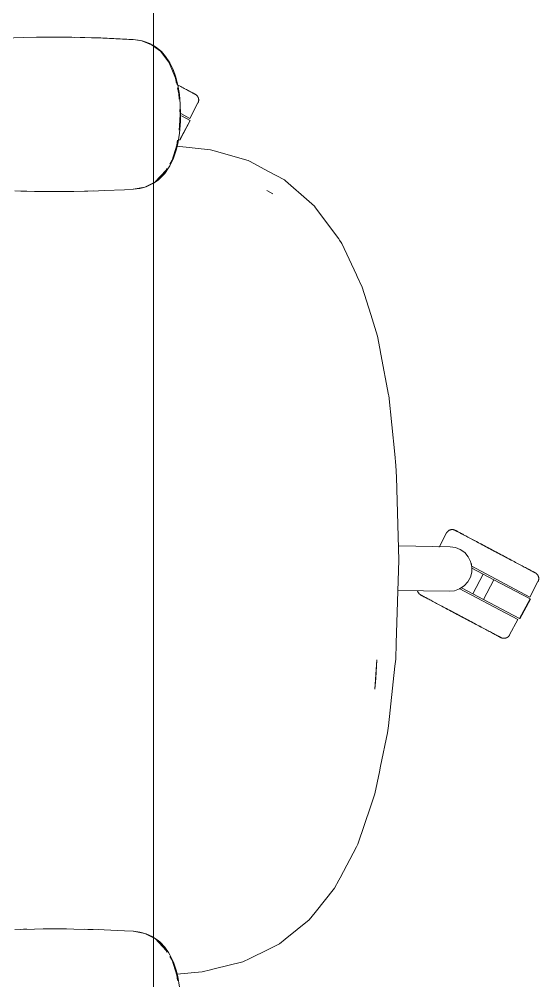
# Model space of a CAD drawing. Header units: millimetres. Extents: x 155927 to 326028, y -36033 to 97293.
# Drawn here: x 185517 to 185843, y 31866 to 32470 of the extents above; entities that cross this region are included whole.
import ezdxf

# ---------------------------------------------------------------- set-up
doc = ezdxf.new("R2010")
doc.units = ezdxf.units.MM
doc.header["$MEASUREMENT"] = 0
doc.layers.add('G-IMPT', color=8, linetype='CONTINUOUS', lineweight=9)
doc.layers.add('I-FURN', color=8, linetype='CONTINUOUS', lineweight=9)

msp = doc.modelspace()

# ---------------------------------------------------------------- linework, layer by layer
at = {"layer": 'G-IMPT'}
for p, q in [((185507.3, 32457.65), (185519.06, 32458.04)), ((185527.48, 32458.21), (185519.06, 32458.04)), ((185527.48, 32458.21), (185538.27, 32458.3)), ((185527.48, 32458.21), (185547.66, 32458.25)), ((185527.48, 32458.21), (185557.5, 32458.09)), ((185557.5, 32458.09), (185538.27, 32458.3)), ((185547.66, 32458.25), (185557.5, 32458.09)), ((185547.66, 32458.25), (185569.06, 32457.75)), ((185547.66, 32458.25), (185567.85, 32457.79)), ((185547.66, 32458.21), (185549.7, 32458.23)), ((185549.7, 32458.23), (185551.61, 32458.16)), ((185557.5, 32458.09), (185569.06, 32457.75)), ((185569.06, 32457.75), (185567.85, 32457.79)), ((185567.85, 32457.79), (185589.63, 32456.7)), ((185567.85, 32457.79), (185588.03, 32456.81)), ((185569.06, 32457.75), (185589.63, 32456.7)), ((185589.63, 32456.7), (185588.03, 32456.81)), ((185589.63, 32456.7), (185591.28, 32456.45)), ((185593.5, 32455.98), (185589.65, 32456.57)), ((185593.68, 32456), (185591.28, 32456.45)), ((185593.5, 32455.98), (185599.69, 32453.57)), ((185593.68, 32456), (185595.02, 32455.64)), ((185598.67, 32454.24), (185595.02, 32455.64)), ((185598.67, 32454.24), (185600.9, 32452.97)), ((185599.69, 32453.57), (185600.9, 32452.68)), ((185600.9, 32452.97), (185602.1, 32452.29)), ((185600.9, 32452.68), (185605.32, 32449.41)), ((185602.1, 32452.29), (185605.84, 32449.21)), ((185605.32, 32449.41), (185610.32, 32442.9)), ((185608.51, 32446.17), (185605.84, 32449.21)), ((185611.16, 32442.12), (185608.51, 32446.17)), ((185610.54, 32442.62), (185612.38, 32438.22)), ((185611.16, 32442.12), (185613.14, 32438.05)), ((185614.7, 32432.6), (185612.38, 32438.22)), ((185614.73, 32433.71), (185613.14, 32438.05)), ((185614.7, 32432.6), (185615.41, 32429.14)), ((185614.73, 32433.71), (185616.16, 32428.23)), ((185615.98, 32426.39), (185616.74, 32422.64)), ((185617.16, 32422.3), (185616.16, 32428.23)), ((185616.74, 32422.64), (185616.94, 32419.43)), ((185617.16, 32422.3), (185617.72, 32416.15)), ((185617.9, 32409.81), (185617.72, 32416.15)), ((185617.3, 32402.65), (185617.53, 32409.81)), ((185617.34, 32412.92), (185617.53, 32409.81)), ((185617.81, 32405.31), (185617.9, 32409.81)), ((185617.3, 32402.65), (185616.91, 32399.87)), ((185617.81, 32405.31), (185617.24, 32397.99)), ((185616.12, 32391.23), (185617.24, 32397.99)), ((185615.57, 32390.39), (185612.54, 32381)), ((185615.15, 32387.3), (185616.12, 32391.23)), ((185615.45, 32389.88), (185636.73, 32387.47)), ((185616.04, 32393.68), (185615.57, 32390.39)), ((185615.15, 32387.3), (185613.41, 32382.22)), ((185638.99, 32386.83), (185636.73, 32387.47)), ((185638.99, 32386.83), (185660.34, 32380.83)), ((185611.2, 32377.58), (185610.39, 32376.21)), ((185612.54, 32381), (185611.08, 32378.54)), ((185613.41, 32382.22), (185611.2, 32377.58)), ((185660.34, 32380.83), (185661.45, 32380.23)), ((185661.45, 32380.23), (185672.69, 32374.22)), ((185608.77, 32374.78), (185601.87, 32367.39)), ((185607.58, 32372.69), (185601.87, 32367.39)), ((185607.36, 32373.16), (185604.28, 32369.62)), ((185605.08, 32369.7), (185607.95, 32372.75)), ((185608.77, 32374.78), (185607.49, 32373.31)), ((185609.46, 32375.85), (185607.58, 32372.69)), ((185607.95, 32372.75), (185610.39, 32376.21)), ((185672.69, 32374.22), (185683.12, 32368.64)), ((185599.63, 32366.29), (185595.38, 32364.18)), ((185600.54, 32366.37), (185596.22, 32364.38)), ((185599.63, 32366.29), (185600.9, 32366.91)), ((185600.9, 32366.61), (185603.76, 32368.57)), ((185601.87, 32367.39), (185604.28, 32369.62)), ((185605.08, 32369.7), (185603.76, 32368.57)), ((185683.79, 32368.05), (185683.12, 32368.64)), ((185698.57, 32355.03), (185683.79, 32368.05)), ((185526.12, 32361.44), (185513.81, 32361.73)), ((185517.68, 32361.65), (185519.34, 32361.58)), ((185519.34, 32361.58), (185521.42, 32361.58)), ((185526.12, 32361.44), (185531.59, 32361.37)), ((185546.3, 32361.36), (185531.59, 32361.37)), ((185550.82, 32361.41), (185546.3, 32361.36)), ((185550.82, 32361.41), (185566.48, 32361.79)), ((185557.54, 32361.59), (185559.76, 32361.59)), ((185563.08, 32361.73), (185559.76, 32361.59)), ((185566.48, 32361.79), (185570.03, 32361.91)), ((185582.59, 32362.53), (185570.03, 32361.91)), ((185582.59, 32362.53), (185588.25, 32362.81)), ((185595.38, 32364.18), (185588.03, 32362.81)), ((185588.25, 32362.81), (185592.26, 32363.31)), ((185592.26, 32363.31), (185596.22, 32364.38)), ((185673.53, 32361.2), (185671.93, 32361.98)), ((185675.82, 32360.02), (185671.93, 32361.98)), ((185675.82, 32360.02), (185673.53, 32361.2)), ((185698.57, 32355.03), (185701.83, 32352.16)), ((185702.56, 32351.19), (185701.83, 32352.16)), ((185717.13, 32331.7), (185702.56, 32351.19)), ((185717.13, 32331.7), (185717.59, 32330.92)), ((185717.59, 32330.92), (185718.53, 32329.35)), ((185718.95, 32328.64), (185718.53, 32329.35)), ((185718.95, 32328.64), (185728.22, 32309)), ((185728.22, 32309), (185728.65, 32308.08)), ((185731.84, 32301.32), (185728.65, 32308.08)), ((185731.84, 32301.32), (185737.16, 32284.04)), ((185737.16, 32284.04), (185741.36, 32270.44)), ((185741.36, 32270.44), (185742.81, 32262.83)), ((185743.52, 32259.17), (185742.81, 32262.83)), ((185743.52, 32259.17), (185748.39, 32233.79)), ((185748.47, 32233.33), (185748.39, 32233.79)), ((185748.47, 32233.33), (185752.3, 32196.34)), ((185752.3, 32196.34), (185753.03, 32189.27)), ((185753.25, 32182.01), (185753.03, 32189.27)), ((185754.87, 32129.85), (185753.25, 32182.01)), ((185753.16, 32077.66), (185754.87, 32129.85)), ((185753.16, 32077.66), (185752.84, 32067.72)), ((185740.96, 32067.19), (185739.71, 32048.91)), ((185740.96, 32067.19), (185740.32, 32055.85)), ((185752.36, 32063.35), (185748.23, 32025.9)), ((185752.36, 32063.35), (185752.84, 32067.72)), ((185739.71, 32048.91), (185740.32, 32055.85)), ((185743.39, 32000.54), (185747.74, 32021.49)), ((185747.74, 32021.49), (185748.23, 32025.9)), ((185742.63, 31996.86), (185739.76, 31983.04)), ((185743.39, 32000.54), (185742.63, 31996.86)), ((185737.24, 31975.61), (185739.76, 31983.04)), ((185737.24, 31975.61), (185729.09, 31951.52)), ((185717.92, 31930.35), (185728.22, 31949.86)), ((185728.22, 31949.86), (185729.09, 31951.52)), ((185714.49, 31923.84), (185717.19, 31928.97)), ((185717.92, 31930.35), (185717.19, 31928.97)), ((185714.49, 31923.84), (185702.28, 31908.71)), ((185698.52, 31904.05), (185702.28, 31908.71)), ((185683.57, 31891.88), (185698.52, 31904.05)), ((185526.12, 31898.18), (185513.81, 31897.89)), ((185517.68, 31897.97), (185519.34, 31898.05)), ((185519.34, 31898.05), (185521.42, 31898.05)), ((185526.12, 31898.18), (185531.59, 31898.26)), ((185546.3, 31898.26), (185531.59, 31898.26)), ((185550.82, 31898.21), (185546.3, 31898.26)), ((185550.82, 31898.21), (185566.48, 31897.83)), ((185557.54, 31898.04), (185559.76, 31898.03)), ((185563.08, 31897.89), (185559.76, 31898.03)), ((185566.48, 31897.83), (185570.03, 31897.71)), ((185582.59, 31897.09), (185570.03, 31897.71)), ((185582.59, 31897.09), (185588.25, 31896.81)), ((185595.38, 31895.44), (185588.03, 31896.81)), ((185588.25, 31896.81), (185592.26, 31896.31)), ((185592.26, 31896.31), (185596.22, 31895.24)), ((185599.63, 31893.34), (185595.38, 31895.44)), ((185600.54, 31893.26), (185596.22, 31895.24)), ((185599.63, 31893.34), (185600.9, 31892.71)), ((185600.9, 31893.01), (185603.76, 31891.05)), ((185607.58, 31886.93), (185601.87, 31892.23)), ((185608.77, 31884.84), (185601.87, 31892.23)), ((185601.87, 31892.23), (185604.28, 31890)), ((185605.08, 31889.92), (185603.76, 31891.05)), ((185608.77, 31884.84), (185604.28, 31890)), ((185605.08, 31889.92), (185607.95, 31886.87)), ((185679.92, 31888.9), (185672.75, 31885.37)), ((185683.57, 31891.88), (185679.92, 31888.9)), ((185609.46, 31883.78), (185607.58, 31886.93)), ((185607.95, 31886.87), (185610.39, 31883.42)), ((185611.2, 31882.05), (185610.39, 31883.42)), ((185661.29, 31879.73), (185672.75, 31885.37)), ((185612.54, 31878.63), (185611.08, 31881.08)), ((185613.41, 31877.41), (185611.2, 31882.05)), ((185615.57, 31869.23), (185612.54, 31878.63)), ((185615.15, 31872.32), (185613.41, 31877.41)), ((185656.92, 31877.58), (185638.98, 31873.18)), ((185661.29, 31879.73), (185656.92, 31877.58)), ((185615.15, 31872.32), (185616.12, 31868.39)), ((185615.44, 31869.86), (185631.32, 31871.3)), ((185631.32, 31871.3), (185636.61, 31872.6)), ((185638.98, 31873.18), (185636.61, 31872.6)), ((185616.04, 31865.94), (185615.57, 31869.23)), ((185616.12, 31868.39), (185617.24, 31861.63))]:
    msp.add_line(p, q, dxfattribs=at)
at = {"layer": 'I-FURN'}
for p, q in [((185600.9, 32807.61), (185600.9, 31407.61)), ((185600.9, 31407.61), (185600.9, 32807.61)), ((185616.39, 32428.11), (185615.55, 32428.56)), ((185617.2, 32427.68), (185616.39, 32428.11)), ((185617.99, 32427.26), (185617.2, 32427.68)), ((185618.75, 32426.86), (185617.99, 32427.26)), ((185619.48, 32426.47), (185618.75, 32426.86)), ((185620.19, 32426.09), (185619.48, 32426.47)), ((185620.87, 32425.73), (185620.19, 32426.09)), ((185621.52, 32425.39), (185620.87, 32425.73)), ((185622.13, 32425.06), (185621.52, 32425.39)), ((185622.72, 32424.75), (185622.13, 32425.06)), ((185622.4, 32424.91), (185622.97, 32424.61)), ((185623.27, 32424.45), (185622.72, 32424.75)), ((185622.97, 32424.61), (185623.51, 32424.33)), ((185623.78, 32424.18), (185623.27, 32424.45)), ((185623.51, 32424.33), (185624.01, 32424.06)), ((185624.27, 32423.92), (185623.78, 32424.18)), ((185624.01, 32424.06), (185624.48, 32423.81)), ((185624.71, 32423.69), (185624.27, 32423.92)), ((185624.48, 32423.81), (185624.91, 32423.58)), ((185625.12, 32423.47), (185624.71, 32423.69)), ((185624.91, 32423.58), (185625.3, 32423.37)), ((185625.5, 32423.27), (185625.12, 32423.47)), ((185625.3, 32423.37), (185625.65, 32423.18)), ((185625.83, 32423.09), (185625.5, 32423.27)), ((185625.65, 32423.18), (185625.97, 32423.02)), ((185626.13, 32422.93), (185625.83, 32423.09)), ((185625.97, 32423.02), (185626.25, 32422.87)), ((185626.39, 32422.8), (185626.13, 32422.93)), ((185626.25, 32422.87), (185626.49, 32422.74)), ((185626.61, 32422.68), (185626.39, 32422.8)), ((185626.49, 32422.74), (185626.69, 32422.63)), ((185626.79, 32422.58), (185626.61, 32422.68)), ((185626.69, 32422.63), (185626.85, 32422.55)), ((185626.93, 32422.51), (185626.79, 32422.58)), ((185626.85, 32422.55), (185626.98, 32422.48)), ((185627.03, 32422.46), (185626.93, 32422.51)), ((185626.98, 32422.48), (185627.06, 32422.44)), ((185627.09, 32422.42), (185627.03, 32422.46)), ((185627.06, 32422.44), (185627.1, 32422.42)), ((185627.11, 32422.41), (185627.09, 32422.42)), ((185627.1, 32422.42), (185627.11, 32422.41)), ((185627.11, 32422.41), (185627.25, 32422.33)), ((185627.25, 32422.33), (185627.38, 32422.25)), ((185627.38, 32422.25), (185627.52, 32422.16)), ((185627.52, 32422.16), (185627.65, 32422.07)), ((185627.65, 32422.07), (185627.78, 32421.97)), ((185627.78, 32421.97), (185627.9, 32421.86)), ((185627.9, 32421.86), (185628.02, 32421.75)), ((185628.02, 32421.75), (185628.13, 32421.64)), ((185628.13, 32421.64), (185628.24, 32421.52)), ((185628.24, 32421.52), (185628.34, 32421.39)), ((185628.34, 32421.39), (185628.44, 32421.27)), ((185628.44, 32421.27), (185628.54, 32421.14)), ((185628.54, 32421.14), (185628.62, 32421)), ((185628.62, 32421), (185628.71, 32420.86)), ((185628.71, 32420.86), (185628.79, 32420.72)), ((185628.79, 32420.72), (185628.86, 32420.58)), ((185628.86, 32420.58), (185628.92, 32420.43)), ((185628.92, 32420.43), (185628.98, 32420.28)), ((185628.98, 32420.28), (185629.04, 32420.13)), ((185629.04, 32420.13), (185629.09, 32419.98)), ((185629.09, 32419.98), (185629.13, 32419.82)), ((185629.13, 32419.82), (185629.16, 32419.66)), ((185629.16, 32419.66), (185629.19, 32419.5)), ((185623.62, 32407.28), (185628.77, 32416.96)), ((185628.79, 32417), (185628.77, 32416.96)), ((185628.86, 32417.14), (185628.79, 32417)), ((185628.93, 32417.29), (185628.86, 32417.14)), ((185628.99, 32417.44), (185628.93, 32417.29)), ((185629.04, 32417.59), (185628.99, 32417.44)), ((185629.09, 32417.75), (185629.04, 32417.59)), ((185629.13, 32417.9), (185629.09, 32417.75)), ((185629.17, 32418.06), (185629.13, 32417.9)), ((185629.19, 32418.22), (185629.17, 32418.06)), ((185629.19, 32419.5), (185629.21, 32419.34)), ((185629.22, 32418.38), (185629.19, 32418.22)), ((185629.21, 32419.34), (185629.23, 32419.18)), ((185629.23, 32418.54), (185629.22, 32418.38)), ((185629.23, 32419.18), (185629.24, 32419.02)), ((185629.24, 32418.7), (185629.23, 32418.54)), ((185629.24, 32419.02), (185629.24, 32418.86)), ((185629.24, 32418.86), (185629.24, 32418.7)), ((185617.99, 32410.27), (185623.62, 32407.28)), ((185618.52, 32408.86), (185623.81, 32406.05)), ((185623.81, 32406.05), (185617.23, 32393.68)), ((185617.41, 32393.59), (185623.98, 32405.95)), ((185617.23, 32393.68), (185617.14, 32393.73)), ((185785.29, 32147.72), (185785.4, 32147.84)), ((185785.4, 32147.84), (185785.52, 32147.96)), ((185785.52, 32147.96), (185785.63, 32148.06)), ((185785.63, 32148.06), (185785.76, 32148.17)), ((185785.76, 32148.17), (185785.89, 32148.27)), ((185785.89, 32148.27), (185786.02, 32148.36)), ((185786.02, 32148.36), (185786.15, 32148.45)), ((185786.15, 32148.45), (185786.29, 32148.53)), ((185786.29, 32148.53), (185786.43, 32148.61)), ((185786.43, 32148.61), (185786.57, 32148.68)), ((185786.57, 32148.68), (185786.72, 32148.75)), ((185786.72, 32148.75), (185786.87, 32148.81)), ((185786.87, 32148.81), (185787.02, 32148.86)), ((185787.02, 32148.86), (185787.18, 32148.91)), ((185787.18, 32148.91), (185787.33, 32148.95)), ((185787.33, 32148.95), (185787.49, 32148.99)), ((185787.49, 32148.99), (185787.65, 32149.02)), ((185787.65, 32149.02), (185787.81, 32149.04)), ((185787.81, 32149.04), (185787.97, 32149.06)), ((185787.97, 32149.06), (185788.13, 32149.07)), ((185788.13, 32149.07), (185788.29, 32149.07)), ((185788.29, 32149.07), (185788.45, 32149.07)), ((185788.45, 32149.07), (185788.61, 32149.06)), ((185788.61, 32149.06), (185788.77, 32149.04)), ((185788.77, 32149.04), (185788.93, 32149.02)), ((185788.93, 32149.02), (185789.09, 32148.99)), ((185789.09, 32148.99), (185789.25, 32148.96)), ((185789.25, 32148.96), (185789.4, 32148.92)), ((185789.4, 32148.92), (185789.56, 32148.87)), ((185789.56, 32148.87), (185789.71, 32148.81)), ((185789.71, 32148.81), (185789.86, 32148.76)), ((185789.86, 32148.76), (185790.01, 32148.69)), ((185790.01, 32148.69), (185790.15, 32148.62)), ((185790.15, 32148.62), (185790.19, 32148.6)), ((185790.19, 32148.6), (185790.21, 32148.59)), ((185790.2, 32148.6), (185790.19, 32148.6)), ((185790.24, 32148.57), (185790.2, 32148.6)), ((185790.21, 32148.59), (185790.27, 32148.56)), ((185790.32, 32148.53), (185790.24, 32148.57)), ((185790.27, 32148.56), (185790.37, 32148.5)), ((185790.44, 32148.46), (185790.32, 32148.53)), ((185790.37, 32148.5), (185790.51, 32148.43)), ((185790.6, 32148.38), (185790.44, 32148.46)), ((185790.51, 32148.43), (185790.69, 32148.33)), ((185790.81, 32148.27), (185790.6, 32148.38)), ((185790.69, 32148.33), (185790.91, 32148.22)), ((185791.05, 32148.14), (185790.81, 32148.27)), ((185790.91, 32148.22), (185791.17, 32148.08)), ((185791.33, 32148), (185791.05, 32148.14)), ((185791.17, 32148.08), (185791.47, 32147.92)), ((185791.64, 32147.83), (185791.33, 32148)), ((185791.47, 32147.92), (185791.8, 32147.74)), ((185792, 32147.64), (185791.64, 32147.83)), ((185784.74, 32146.93), (185780.04, 32138.09)), ((185784.74, 32146.93), (185784.82, 32147.07)), ((185784.82, 32147.07), (185784.9, 32147.21)), ((185784.9, 32147.21), (185784.99, 32147.34)), ((185784.99, 32147.34), (185785.09, 32147.47)), ((185785.09, 32147.47), (185785.19, 32147.6)), ((185785.19, 32147.6), (185785.29, 32147.72)), ((185791.8, 32147.74), (185792.18, 32147.54)), ((185792.39, 32147.43), (185792, 32147.64)), ((185792.18, 32147.54), (185792.59, 32147.33)), ((185792.82, 32147.2), (185792.39, 32147.43)), ((185792.59, 32147.33), (185793.03, 32147.09)), ((185793.29, 32146.95), (185792.82, 32147.2)), ((185793.03, 32147.09), (185793.51, 32146.83)), ((185793.79, 32146.69), (185793.29, 32146.95)), ((185793.51, 32146.83), (185794.03, 32146.56)), ((185794.32, 32146.4), (185793.79, 32146.69)), ((185794.03, 32146.56), (185794.58, 32146.26)), ((185794.89, 32146.1), (185794.32, 32146.4)), ((185794.58, 32146.26), (185795.17, 32145.95)), ((185795.49, 32145.78), (185794.89, 32146.1)), ((185796.13, 32145.44), (185795.49, 32145.78)), ((185796.79, 32145.09), (185796.13, 32145.44)), ((185797.49, 32144.72), (185796.79, 32145.09)), ((185798.21, 32144.34), (185797.49, 32144.72)), ((185798.96, 32143.94), (185798.21, 32144.34)), ((185799.73, 32143.52), (185798.96, 32143.94)), ((185800.53, 32143.1), (185799.73, 32143.52)), ((185801.36, 32142.66), (185800.53, 32143.1)), ((185800.91, 32142.9), (185801.75, 32142.45)), ((185802.21, 32142.21), (185801.36, 32142.66)), ((185801.75, 32142.45), (185802.6, 32142)), ((185803.07, 32141.75), (185802.21, 32142.21)), ((185802.6, 32142), (185803.48, 32141.53)), ((185754.59, 32138.87), (185786.93, 32138.31)), ((185786.93, 32138.31), (185790.27, 32137.84)), ((185790.27, 32137.84), (185793.4, 32136.59)), ((185793.4, 32136.59), (185796.14, 32134.63)), ((185803.96, 32141.28), (185803.07, 32141.75)), ((185803.48, 32141.53), (185804.38, 32141.06)), ((185804.87, 32140.79), (185803.96, 32141.28)), ((185804.38, 32141.06), (185805.29, 32140.57)), ((185805.79, 32140.3), (185804.87, 32140.79)), ((185805.29, 32140.57), (185806.22, 32140.08)), ((185806.73, 32139.81), (185805.79, 32140.3)), ((185806.22, 32140.08), (185807.16, 32139.57)), ((185807.68, 32139.3), (185806.73, 32139.81)), ((185807.16, 32139.57), (185808.12, 32139.06)), ((185808.64, 32138.79), (185807.68, 32139.3)), ((185808.12, 32139.06), (185809.09, 32138.55)), ((185809.62, 32138.27), (185808.64, 32138.79)), ((185809.09, 32138.55), (185810.07, 32138.03)), ((185810.6, 32137.75), (185809.62, 32138.27)), ((185810.07, 32138.03), (185811.06, 32137.5)), ((185811.59, 32137.22), (185810.6, 32137.75)), ((185811.06, 32137.5), (185812.05, 32136.98)), ((185812.59, 32136.69), (185811.59, 32137.22)), ((185812.05, 32136.98), (185813.05, 32136.44)), ((185813.59, 32136.16), (185812.59, 32136.69)), ((185813.05, 32136.44), (185814.05, 32135.91)), ((185814.59, 32135.62), (185813.59, 32136.16)), ((185814.05, 32135.91), (185815.06, 32135.38)), ((185796.14, 32134.63), (185798.34, 32132.06)), ((185798.34, 32132.06), (185799.85, 32129.05)), ((185815.6, 32135.09), (185814.59, 32135.62)), ((185815.06, 32135.38), (185816.06, 32134.84)), ((185816.6, 32134.55), (185815.6, 32135.09)), ((185816.06, 32134.84), (185817.07, 32134.31)), ((185817.61, 32134.02), (185816.6, 32134.55)), ((185817.07, 32134.31), (185818.07, 32133.78)), ((185818.61, 32133.49), (185817.61, 32134.02)), ((185818.07, 32133.78), (185819.06, 32133.25)), ((185819.6, 32132.96), (185818.61, 32133.49)), ((185819.06, 32133.25), (185820.06, 32132.72)), ((185820.59, 32132.44), (185819.6, 32132.96)), ((185820.06, 32132.72), (185821.04, 32132.2)), ((185821.57, 32131.92), (185820.59, 32132.44)), ((185821.04, 32132.2), (185822.01, 32131.68)), ((185822.54, 32131.4), (185821.57, 32131.92)), ((185822.01, 32131.68), (185822.98, 32131.17)), ((185823.49, 32130.89), (185822.54, 32131.4)), ((185822.98, 32131.17), (185823.93, 32130.66)), ((185824.44, 32130.39), (185823.49, 32130.89)), ((185823.93, 32130.66), (185824.87, 32130.16)), ((185825.37, 32129.9), (185824.44, 32130.39)), ((185824.87, 32130.16), (185825.79, 32129.67)), ((185826.28, 32129.41), (185825.37, 32129.9)), ((185799.85, 32129.05), (185800.6, 32125.76)), ((185800.26, 32126.25), (185836.98, 32106.73)), ((185800.6, 32125.76), (185800.54, 32122.39)), ((185800.67, 32124.9), (185807.82, 32121.11)), ((185825.79, 32129.67), (185826.69, 32129.19)), ((185827.18, 32128.93), (185826.28, 32129.41)), ((185828.05, 32128.47), (185827.18, 32128.93)), ((185828.91, 32128.01), (185828.05, 32128.47)), ((185829.74, 32127.57), (185828.91, 32128.01)), ((185830.56, 32127.14), (185829.74, 32127.57)), ((185831.34, 32126.72), (185830.56, 32127.14)), ((185832.11, 32126.31), (185831.34, 32126.72)), ((185832.84, 32125.92), (185832.11, 32126.31)), ((185833.55, 32125.54), (185832.84, 32125.92)), ((185834.23, 32125.18), (185833.55, 32125.54)), ((185834.87, 32124.84), (185834.23, 32125.18)), ((185835.49, 32124.51), (185834.87, 32124.84)), ((185836.07, 32124.2), (185835.49, 32124.51)), ((185835.76, 32124.37), (185836.33, 32124.06)), ((185836.63, 32123.91), (185836.07, 32124.2)), ((185836.33, 32124.06), (185836.87, 32123.78)), ((185837.14, 32123.63), (185836.63, 32123.91)), ((185836.87, 32123.78), (185837.37, 32123.51)), ((185799.68, 32119.13), (185798.06, 32116.17)), ((185800.54, 32122.39), (185799.68, 32119.13)), ((185807.82, 32121.11), (185801.24, 32108.74)), ((185807.82, 32121.11), (185814.46, 32117.57)), ((185837.62, 32123.38), (185837.14, 32123.63)), ((185837.37, 32123.51), (185837.83, 32123.27)), ((185838.07, 32123.14), (185837.62, 32123.38)), ((185837.83, 32123.27), (185838.26, 32123.04)), ((185838.48, 32122.92), (185838.07, 32123.14)), ((185838.26, 32123.04), (185838.66, 32122.83)), ((185838.85, 32122.72), (185838.48, 32122.92)), ((185838.66, 32122.83), (185839.01, 32122.64)), ((185839.19, 32122.55), (185838.85, 32122.72)), ((185839.01, 32122.64), (185839.33, 32122.47)), ((185839.49, 32122.39), (185839.19, 32122.55)), ((185839.33, 32122.47), (185839.61, 32122.32)), ((185839.74, 32122.25), (185839.49, 32122.39)), ((185839.61, 32122.32), (185839.85, 32122.19)), ((185839.96, 32122.13), (185839.74, 32122.25)), ((185839.85, 32122.19), (185840.05, 32122.09)), ((185840.14, 32122.04), (185839.96, 32122.13)), ((185840.05, 32122.09), (185840.21, 32122)), ((185840.28, 32121.96), (185840.14, 32122.04)), ((185840.21, 32122), (185840.34, 32121.94)), ((185840.38, 32121.91), (185840.28, 32121.96)), ((185840.34, 32121.94), (185840.42, 32121.89)), ((185840.45, 32121.88), (185840.38, 32121.91)), ((185840.42, 32121.89), (185840.46, 32121.87)), ((185840.47, 32121.87), (185840.45, 32121.88)), ((185840.46, 32121.87), (185840.47, 32121.87)), ((185840.47, 32121.87), (185840.61, 32121.79)), ((185840.61, 32121.79), (185840.74, 32121.7)), ((185840.74, 32121.7), (185840.88, 32121.61)), ((185840.88, 32121.61), (185841.01, 32121.52)), ((185841.01, 32121.52), (185841.13, 32121.42)), ((185841.13, 32121.42), (185841.26, 32121.32)), ((185841.26, 32121.32), (185841.38, 32121.21)), ((185841.38, 32121.21), (185841.49, 32121.09)), ((185841.49, 32121.09), (185841.6, 32120.97)), ((185841.6, 32120.97), (185841.7, 32120.85)), ((185841.7, 32120.85), (185841.8, 32120.72)), ((185841.8, 32120.72), (185841.89, 32120.59)), ((185841.89, 32120.59), (185841.98, 32120.46)), ((185841.98, 32120.46), (185842.07, 32120.32)), ((185842.07, 32120.32), (185842.14, 32120.18)), ((185842.14, 32120.18), (185842.22, 32120.03)), ((185842.22, 32120.03), (185842.28, 32119.89)), ((185842.28, 32119.89), (185842.34, 32119.74)), ((185842.34, 32119.74), (185842.4, 32119.58)), ((185842.4, 32119.58), (185842.44, 32119.43)), ((185842.44, 32119.43), (185842.49, 32119.27)), ((185842.49, 32119.27), (185842.52, 32119.12)), ((185842.52, 32119.12), (185842.55, 32118.96)), ((185842.55, 32117.67), (185842.52, 32117.52)), ((185842.55, 32118.96), (185842.57, 32118.8)), ((185842.58, 32117.83), (185842.55, 32117.67)), ((185842.57, 32118.8), (185842.59, 32118.64)), ((185842.59, 32117.99), (185842.58, 32117.83)), ((185842.59, 32118.64), (185842.6, 32118.48)), ((185842.6, 32118.16), (185842.59, 32117.99)), ((185842.6, 32118.48), (185842.6, 32118.32)), ((185842.6, 32118.32), (185842.6, 32118.16)), ((185792.97, 32111.82), (185789.8, 32110.67)), ((185792.72, 32112.14), (185829.47, 32092.6)), ((185795.78, 32113.68), (185792.97, 32111.82)), ((185801.24, 32108.74), (185794.1, 32112.54)), ((185798.06, 32116.17), (185795.78, 32113.68)), ((185814.46, 32117.57), (185807.88, 32105.21)), ((185814.46, 32117.57), (185837.17, 32105.5)), ((185836.98, 32106.73), (185842.13, 32116.42)), ((185842.15, 32116.45), (185842.13, 32116.42)), ((185842.22, 32116.6), (185842.15, 32116.45)), ((185842.29, 32116.75), (185842.22, 32116.6)), ((185842.35, 32116.9), (185842.29, 32116.75)), ((185842.4, 32117.05), (185842.35, 32116.9)), ((185842.45, 32117.2), (185842.4, 32117.05)), ((185842.49, 32117.36), (185842.45, 32117.2)), ((185842.52, 32117.52), (185842.49, 32117.36)), ((185786.44, 32110.33), (185754.25, 32110.89)), ((185766.57, 32110.58), (185766.54, 32110.73)), ((185766.62, 32110.42), (185766.57, 32110.58)), ((185766.66, 32110.27), (185766.62, 32110.42)), ((185766.72, 32110.11), (185766.66, 32110.27)), ((185766.78, 32109.96), (185766.72, 32110.11)), ((185766.84, 32109.82), (185766.78, 32109.96)), ((185766.92, 32109.67), (185766.84, 32109.82)), ((185766.99, 32109.53), (185766.92, 32109.67)), ((185767.08, 32109.39), (185766.99, 32109.53)), ((185767.17, 32109.26), (185767.08, 32109.39)), ((185767.26, 32109.13), (185767.17, 32109.26)), ((185767.36, 32109), (185767.26, 32109.13)), ((185767.46, 32108.88), (185767.36, 32109)), ((185767.57, 32108.76), (185767.46, 32108.88)), ((185767.69, 32108.64), (185767.57, 32108.76)), ((185767.8, 32108.53), (185767.69, 32108.64)), ((185767.93, 32108.43), (185767.8, 32108.53)), ((185768.05, 32108.33), (185767.93, 32108.43)), ((185768.18, 32108.23), (185768.05, 32108.33)), ((185768.32, 32108.15), (185768.18, 32108.23)), ((185768.45, 32108.06), (185768.32, 32108.15)), ((185768.6, 32107.98), (185768.45, 32108.06)), ((185768.64, 32107.96), (185768.6, 32107.98)), ((185768.6, 32107.98), (185768.6, 32107.98)), ((185768.6, 32107.98), (185768.62, 32107.97)), ((185768.62, 32107.97), (185768.68, 32107.94)), ((185768.72, 32107.91), (185768.64, 32107.96)), ((185768.68, 32107.94), (185768.78, 32107.89)), ((185768.85, 32107.85), (185768.72, 32107.91)), ((185768.78, 32107.89), (185768.92, 32107.81)), ((185769.01, 32107.76), (185768.85, 32107.85)), ((185768.92, 32107.81), (185769.1, 32107.72)), ((185769.21, 32107.66), (185769.01, 32107.76)), ((185769.1, 32107.72), (185769.32, 32107.6)), ((185769.45, 32107.53), (185769.21, 32107.66)), ((185769.32, 32107.6), (185769.57, 32107.46)), ((185769.73, 32107.38), (185769.45, 32107.53)), ((185769.57, 32107.46), (185769.87, 32107.3)), ((185770.05, 32107.21), (185769.73, 32107.38)), ((185769.87, 32107.3), (185770.21, 32107.13)), ((185770.4, 32107.02), (185770.05, 32107.21)), ((185770.21, 32107.13), (185770.58, 32106.93)), ((185770.8, 32106.81), (185770.4, 32107.02)), ((185770.58, 32106.93), (185770.99, 32106.71)), ((185771.23, 32106.58), (185770.8, 32106.81)), ((185770.99, 32106.71), (185771.44, 32106.47)), ((185771.69, 32106.34), (185771.23, 32106.58)), ((185771.44, 32106.47), (185771.92, 32106.22)), ((185772.19, 32106.07), (185771.69, 32106.34)), ((185771.92, 32106.22), (185772.43, 32105.94)), ((185772.73, 32105.79), (185772.19, 32106.07)), ((185772.43, 32105.94), (185772.99, 32105.65)), ((185773.3, 32105.48), (185772.73, 32105.79)), ((185772.99, 32105.65), (185773.57, 32105.34)), ((185789.8, 32110.67), (185786.44, 32110.33)), ((185807.88, 32105.21), (185801.24, 32108.74)), ((185773.57, 32105.34), (185774.19, 32105.01)), ((185774.19, 32105.01), (185774.83, 32104.67)), ((185774.83, 32104.67), (185775.51, 32104.31)), ((185775.51, 32104.31), (185776.22, 32103.93)), ((185776.22, 32103.93), (185776.95, 32103.54)), ((185776.95, 32103.54), (185777.72, 32103.13)), ((185777.72, 32103.13), (185778.5, 32102.71)), ((185778.5, 32102.71), (185779.32, 32102.28)), ((185779.32, 32102.28), (185780.15, 32101.84)), ((185780.15, 32101.84), (185781.01, 32101.38)), ((185781.01, 32101.38), (185781.88, 32100.92)), ((185781.88, 32100.92), (185782.78, 32100.44)), ((185783.27, 32100.18), (185782.37, 32100.66)), ((185782.78, 32100.44), (185783.69, 32099.95)), ((185784.19, 32099.69), (185783.27, 32100.18)), ((185783.69, 32099.95), (185784.62, 32099.46)), ((185785.13, 32099.19), (185784.19, 32099.69)), ((185830.59, 32093.14), (185807.88, 32105.21)), ((185837.17, 32105.5), (185830.59, 32093.14)), ((185830.76, 32093.05), (185837.34, 32105.41)), ((185784.62, 32099.46), (185785.57, 32098.96)), ((185786.08, 32098.68), (185785.13, 32099.19)), ((185785.57, 32098.96), (185786.53, 32098.45)), ((185787.05, 32098.17), (185786.08, 32098.68)), ((185786.53, 32098.45), (185787.49, 32097.93)), ((185788.02, 32097.65), (185787.05, 32098.17)), ((185787.49, 32097.93), (185788.47, 32097.41)), ((185789, 32097.13), (185788.02, 32097.65)), ((185788.47, 32097.41), (185789.46, 32096.89)), ((185790, 32096.6), (185789, 32097.13)), ((185789.46, 32096.89), (185790.45, 32096.36)), ((185790.99, 32096.07), (185790, 32096.6)), ((185790.45, 32096.36), (185791.45, 32095.83)), ((185791.99, 32095.54), (185790.99, 32096.07)), ((185791.45, 32095.83), (185792.46, 32095.3)), ((185793, 32095.01), (185791.99, 32095.54)), ((185792.46, 32095.3), (185793.46, 32094.76)), ((185794, 32094.47), (185793, 32095.01)), ((185793.46, 32094.76), (185794.47, 32094.23)), ((185795.01, 32093.94), (185794, 32094.47)), ((185794.47, 32094.23), (185795.47, 32093.69)), ((185796.01, 32093.41), (185795.01, 32093.94)), ((185795.47, 32093.69), (185796.47, 32093.16)), ((185797.01, 32092.87), (185796.01, 32093.41)), ((185796.47, 32093.16), (185797.47, 32092.63)), ((185798, 32092.35), (185797.01, 32092.87)), ((185797.47, 32092.63), (185798.46, 32092.1)), ((185798.99, 32091.82), (185798, 32092.35)), ((185798.46, 32092.1), (185799.44, 32091.58)), ((185799.97, 32091.3), (185798.99, 32091.82)), ((185799.44, 32091.58), (185800.42, 32091.06)), ((185800.94, 32090.78), (185799.97, 32091.3)), ((185800.42, 32091.06), (185801.38, 32090.55)), ((185801.9, 32090.28), (185800.94, 32090.78)), ((185801.38, 32090.55), (185802.33, 32090.04)), ((185802.84, 32089.77), (185801.9, 32090.28)), ((185802.33, 32090.04), (185803.27, 32089.55)), ((185803.77, 32089.28), (185802.84, 32089.77)), ((185803.27, 32089.55), (185804.19, 32089.05)), ((185804.68, 32088.79), (185803.77, 32089.28)), ((185804.19, 32089.05), (185805.1, 32088.57)), ((185805.58, 32088.32), (185804.68, 32088.79)), ((185805.1, 32088.57), (185805.99, 32088.1)), ((185806.46, 32087.85), (185805.58, 32088.32)), ((185805.99, 32088.1), (185806.85, 32087.64)), ((185807.31, 32087.4), (185806.46, 32087.85)), ((185806.85, 32087.64), (185807.7, 32087.19)), ((185824.32, 32082.92), (185829.47, 32092.6)), ((185808.15, 32086.95), (185807.31, 32087.4)), ((185807.7, 32087.19), (185808.53, 32086.75)), ((185808.53, 32086.75), (185809.33, 32086.33)), ((185809.33, 32086.33), (185810.1, 32085.91)), ((185810.1, 32085.91), (185810.85, 32085.51)), ((185810.85, 32085.51), (185811.57, 32085.13)), ((185811.57, 32085.13), (185812.27, 32084.76)), ((185812.27, 32084.76), (185812.93, 32084.41)), ((185812.93, 32084.41), (185813.57, 32084.07)), ((185813.57, 32084.07), (185814.17, 32083.75)), ((185814.48, 32083.59), (185813.89, 32083.9)), ((185814.17, 32083.75), (185814.74, 32083.45)), ((185815.03, 32083.29), (185814.48, 32083.59)), ((185814.74, 32083.45), (185815.27, 32083.16)), ((185815.55, 32083.02), (185815.03, 32083.29)), ((185815.27, 32083.16), (185815.77, 32082.9)), ((185816.03, 32082.76), (185815.55, 32083.02)), ((185815.77, 32082.9), (185816.24, 32082.65)), ((185816.48, 32082.52), (185816.03, 32082.76)), ((185816.24, 32082.65), (185816.67, 32082.42)), ((185816.89, 32082.31), (185816.48, 32082.52)), ((185816.67, 32082.42), (185817.06, 32082.21)), ((185817.26, 32082.11), (185816.89, 32082.31)), ((185817.06, 32082.21), (185817.42, 32082.02)), ((185817.59, 32081.93), (185817.26, 32082.11)), ((185817.42, 32082.02), (185817.74, 32081.85)), ((185817.89, 32081.77), (185817.59, 32081.93)), ((185817.74, 32081.85), (185818.01, 32081.71)), ((185818.15, 32081.63), (185817.89, 32081.77)), ((185818.01, 32081.71), (185818.25, 32081.58)), ((185818.37, 32081.52), (185818.15, 32081.63)), ((185818.25, 32081.58), (185818.46, 32081.47)), ((185818.55, 32081.42), (185818.37, 32081.52)), ((185818.46, 32081.47), (185818.62, 32081.39)), ((185818.69, 32081.35), (185818.55, 32081.42)), ((185818.62, 32081.39), (185818.74, 32081.32)), ((185822.91, 32081.4), (185822.77, 32081.32)), ((185823.04, 32081.49), (185822.91, 32081.4)), ((185823.18, 32081.58), (185823.04, 32081.49)), ((185823.3, 32081.68), (185823.18, 32081.58)), ((185823.43, 32081.79), (185823.3, 32081.68)), ((185823.54, 32081.89), (185823.43, 32081.79)), ((185823.66, 32082.01), (185823.54, 32081.89)), ((185823.77, 32082.13), (185823.66, 32082.01)), ((185823.87, 32082.25), (185823.77, 32082.13)), ((185823.97, 32082.38), (185823.87, 32082.25)), ((185824.07, 32082.51), (185823.97, 32082.38)), ((185824.16, 32082.64), (185824.07, 32082.51)), ((185824.24, 32082.78), (185824.16, 32082.64)), ((185824.32, 32082.92), (185824.24, 32082.78)), ((185818.79, 32081.29), (185818.69, 32081.35)), ((185818.74, 32081.32), (185818.82, 32081.28)), ((185818.85, 32081.26), (185818.79, 32081.29)), ((185818.82, 32081.28), (185818.86, 32081.25)), ((185818.87, 32081.25), (185818.85, 32081.26)), ((185818.86, 32081.25), (185818.87, 32081.25)), ((185818.91, 32081.23), (185818.87, 32081.25)), ((185819.05, 32081.16), (185818.91, 32081.23)), ((185819.2, 32081.09), (185819.05, 32081.16)), ((185819.35, 32081.03), (185819.2, 32081.09)), ((185819.5, 32080.98), (185819.35, 32081.03)), ((185819.66, 32080.93), (185819.5, 32080.98)), ((185819.81, 32080.89), (185819.66, 32080.93)), ((185819.97, 32080.86), (185819.81, 32080.89)), ((185820.13, 32080.83), (185819.97, 32080.86)), ((185820.29, 32080.81), (185820.13, 32080.83)), ((185820.45, 32080.79), (185820.29, 32080.81)), ((185820.61, 32080.78), (185820.45, 32080.79)), ((185820.77, 32080.78), (185820.61, 32080.78)), ((185820.93, 32080.78), (185820.77, 32080.78)), ((185821.09, 32080.79), (185820.93, 32080.78)), ((185821.25, 32080.81), (185821.09, 32080.79)), ((185821.41, 32080.83), (185821.25, 32080.81)), ((185821.57, 32080.86), (185821.41, 32080.83)), ((185821.73, 32080.9), (185821.57, 32080.86)), ((185821.88, 32080.94), (185821.73, 32080.9)), ((185822.04, 32080.99), (185821.88, 32080.94)), ((185822.19, 32081.04), (185822.04, 32080.99)), ((185822.34, 32081.1), (185822.19, 32081.04)), ((185822.49, 32081.17), (185822.34, 32081.1)), ((185822.63, 32081.24), (185822.49, 32081.17)), ((185822.77, 32081.32), (185822.63, 32081.24))]:
    msp.add_line(p, q, dxfattribs=at)
msp.add_arc((185786.87, 32124.31), 13.81, 12.34734, 17.33603, dxfattribs=at)
msp.add_open_spline([(185800.2, 32127.96), (185800.31, 32127.54), (185800.38, 32127.1), (185800.44, 32126.67)], degree=3, dxfattribs=at)

doc.saveas('drawing.dxf')
